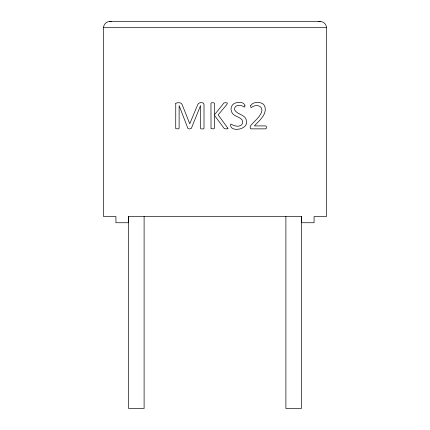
<?xml version="1.0" encoding="UTF-8"?>
<svg xmlns="http://www.w3.org/2000/svg" width="430" height="430" viewBox="0 0 430 430"><rect width="100%" height="100%" fill="white"/><g stroke="black" fill="none" stroke-linecap="round" stroke-linejoin="round"><path stroke-width="0.64" d="M103.544 27.692C103.522 24.376 106.42 21.479 109.736 21.5L320.264 21.5C323.58 21.479 326.477 24.376 326.456 27.692L326.456 216.548L314.072 216.548L314.072 222.74L301.688 222.74L301.688 216.548L128.312 216.548L128.312 222.74L115.928 222.74L115.928 216.548L103.544 216.548L103.544 27.692L326.456 27.692M318.662 21.71L320.264 21.5M109.736 21.5L111.338 21.71M301.376 216.548L301.376 408.5L285.896 408.5L285.896 216.548M144.104 216.548L144.104 408.5L128.624 408.5L128.624 216.548M250.695 105.554L250.83 107.29L251.276 107.634C256.447 103.093 264.923 106.446 260.817 113.778C258.29 118.637 253.555 121.797 250.357 126.103C250.142 126.893 250.066 127.817 250.48 128.554L251.34 128.855L265.751 128.855L266.466 128.011L266.466 126.732L265.729 125.915L254.383 125.915C259.086 120.61 267.224 114.654 264.864 106.543A5.961 5.961 0 0 0 262.402 103.56C258.935 101.673 252.781 101.915 250.695 105.554M244.928 105.635L244.81 106.753L244.385 107.129C241.262 104.587 233.71 104.27 234.656 109.913C237.285 114.939 246.589 114.52 246.401 121.54C248.121 129.973 228.959 132.612 230.722 124.152L231.001 124.082C234.345 126.108 239.902 127.834 242.412 123.759C244.358 118.804 237.892 117.234 234.732 115.412C231.082 113.509 229.808 108.435 232.307 105.135C234.904 101.722 243.81 100.808 244.928 105.635M175.762 103.619L175.725 128.613L178.208 128.925L179.122 128.333L179.122 105.619L187.926 128.436L189.619 128.978L191.312 128.436L200.547 105.619L200.547 128.333L200.907 128.806L202.267 128.978L203.637 128.806L204.013 128.333L204.013 104.345L203.573 103.146C201.6 102.259 198.225 102.367 197.601 104.952L189.743 123.775L182.282 104.893C181.584 102.265 178.127 102.442 176.101 103.135L175.762 103.619M227.959 128.291L227.072 128.925L224.369 128.694L214.414 115.294L214.414 128.333L213.517 128.925L211.028 128.602L210.947 103.297L211.307 102.824L213.517 102.706L214.414 103.297L214.414 114.891L223.928 102.996L225.739 102.652L227.362 103.039L226.809 104.549L218.16 114.891L227.959 128.291"/></g></svg>
